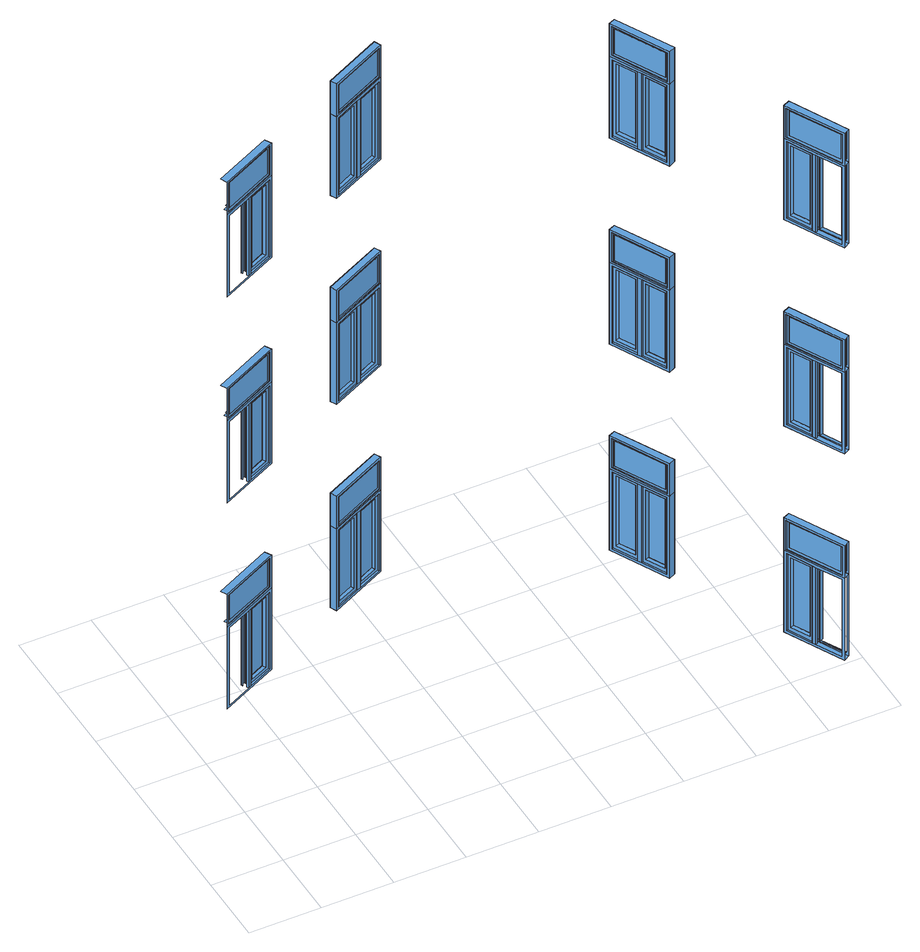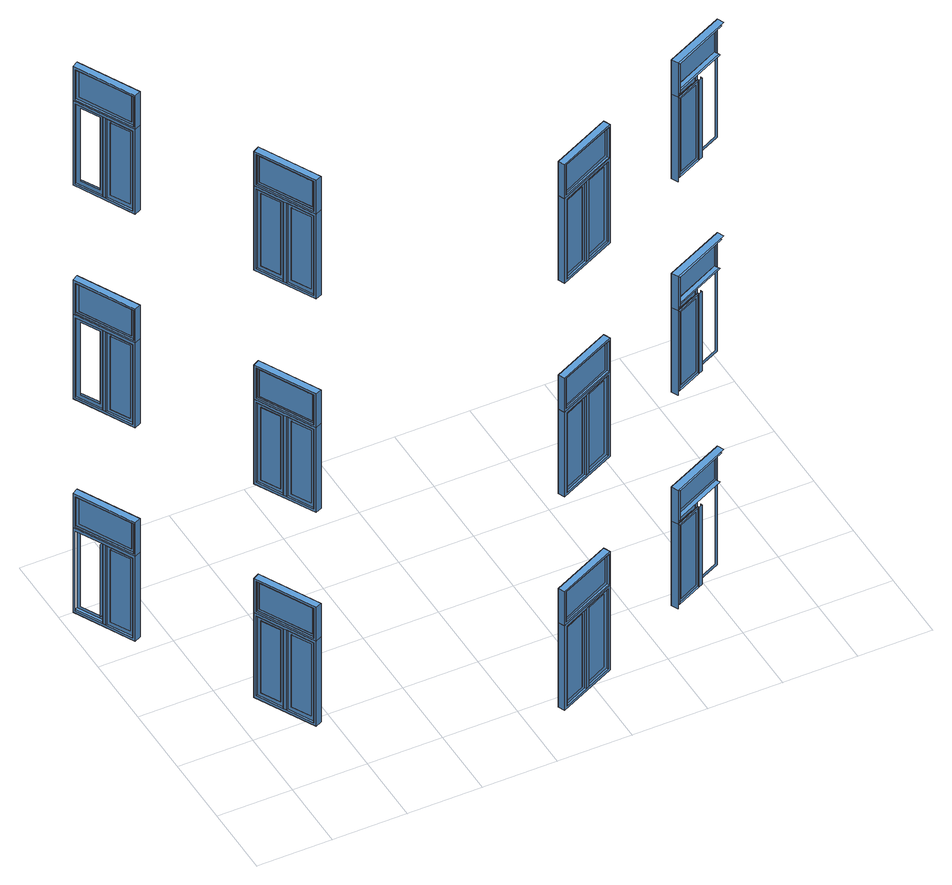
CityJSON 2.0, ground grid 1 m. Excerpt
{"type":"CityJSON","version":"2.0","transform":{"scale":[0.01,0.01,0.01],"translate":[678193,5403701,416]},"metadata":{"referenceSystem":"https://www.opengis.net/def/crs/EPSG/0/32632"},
"CityObjects":{
"building1":{"type":"Building","attributes":{"measuredHeight":16.21},"geometry":[{"type":"MultiSurface","lod":"3","boundaries":[[[0,1,2,3],[4,5,6,7,8,9,10,11]],[[3,0,12,13],[14,15,16,17]],[[18,19,20,21],[22,23,24,25,26,27,28,29]],[[21,18,30,31],[32,33,34,35]],[[36,37,38,39],[40,41,42,43,44,45,46,47]],[[39,36,48,49],[50,51,52,53]],[[54,55,56,57],[58,59,60,61]],[[62,63,64,65],[66,67,68,69]],[[70,71,72,73],[74,75,76,77]],[[78,68,67,79]],[[80,76,75,81]],[[54,55,16,15]],[[62,63,34,33]],[[70,71,52,51]],[[61,60,59,58]],[[69,68,67,66]],[[77,76,75,74]],[[82,83,84,85]],[[86,87,88,89]],[[90,91,92,93]],[[8,94,95,5]],[[26,96,97,23]],[[44,98,99,41]],[[100,101,85,84]],[[102,103,89,88]],[[104,105,93,92]],[[5,4,9,8]],[[23,22,27,26]],[[41,40,45,44]],[[106,107,101,100]],[[108,109,103,102]],[[110,111,105,104]],[[4,112,113,9]],[[22,114,115,27]],[[40,116,117,45]],[[118,119,120,121]],[[122,123,124,125]],[[126,127,128,129]],[[130,58,61,131]],[[132,66,69,133]],[[134,74,77,135]],[[136,137,138,139]],[[140,141,142,143]],[[144,145,146,147]],[[148,149,57,56]],[[150,151,65,64]],[[152,153,73,72]],[[154,13,12,155]],[[156,31,30,157]],[[158,49,48,159]],[[56,57,14,17]],[[64,65,32,35]],[[72,73,50,53]],[[107,160,161,101]],[[109,162,163,103]],[[111,164,165,105]],[[166,160,107,106],[167,168,121,120]],[[169,162,109,108],[170,171,125,124]],[[172,164,111,110],[173,174,129,128]],[[175,176,113,112],[119,177,178,118]],[[179,180,115,114],[123,181,182,122]],[[183,184,117,116],[127,185,186,126]],[[4,11,175,112]],[[22,29,179,114]],[[40,47,183,116]],[[120,167,168,121]],[[124,170,171,125]],[[128,173,174,129]],[[119,177,167,120]],[[123,181,170,124]],[[127,185,173,128]],[[178,118,121,168]],[[182,122,125,171]],[[186,126,129,174]],[[166,106,100,187]],[[169,108,102,188]],[[172,110,104,189]],[[10,9,113,176]],[[28,27,115,180]],[[46,45,117,184]],[[177,178,168,167]],[[181,182,171,170]],[[185,186,174,173]],[[131,61,60,190]],[[133,69,68,78]],[[135,77,76,80]],[[160,166,187,161]],[[162,169,188,163]],[[164,172,189,165]],[[148,136,139,191]],[[150,140,143,192]],[[152,144,147,193]],[[11,10,176,175]],[[29,28,180,179]],[[47,46,184,183]],[[136,148,56,55]],[[140,150,64,63]],[[144,152,72,71]],[[55,56,17,16]],[[63,64,35,34]],[[71,72,53,52]],[[155,12,0,194]],[[157,30,18,195]],[[159,48,36,196]],[[194,197,1,0]],[[195,198,19,18]],[[196,199,37,36]],[[200,201,202,203]],[[204,205,206,207]],[[208,209,210,211]],[[212,200,201,213]],[[214,204,205,215]],[[216,208,209,217]],[[218,219,220,221]],[[222,223,224,225]],[[226,227,228,229]],[[230,231,232,233]],[[234,235,236,237]],[[238,239,240,241]],[[219,218,242,243]],[[223,222,244,245]],[[227,226,246,247]],[[248,249,243,242]],[[250,251,245,244]],[[252,253,247,246]],[[254,255,256,257]],[[258,259,260,261]],[[262,263,264,265]],[[266,267,268,269]],[[270,271,272,273]],[[274,275,276,277]],[[231,278,279,232]],[[235,280,281,236]],[[239,282,283,240]],[[256,284,285,257],[286,287,288,289]],[[260,290,291,261],[292,293,294,295]],[[264,296,297,265],[298,299,300,301]],[[255,302,284,256]],[[259,303,290,260]],[[263,304,296,264]],[[305,306,307,308]],[[309,310,311,312]],[[313,314,315,316]],[[287,286,307,308]],[[293,292,311,312]],[[299,298,315,316]],[[317,230,233,318]],[[319,234,237,320]],[[321,238,241,322]],[[278,231,230,317],[305,306,307,308]],[[280,235,234,319],[309,310,311,312]],[[282,239,238,321],[313,314,315,316]],[[323,254,257,285]],[[324,258,261,291]],[[325,262,265,297]],[[326,327,212,200],[232,279,328,329,330,331,318,233]],[[203,332,326,200],[220,333,334,221]],[[335,336,214,204],[236,281,337,338,339,340,320,237]],[[207,341,335,204],[224,342,343,225]],[[344,345,216,208],[240,283,346,347,348,349,322,241]],[[211,350,344,208],[228,351,352,229]],[[326,353,201,200]],[[213,354,327,212]],[[335,355,205,204]],[[215,356,336,214]],[[344,357,209,208]],[[217,358,345,216]],[[219,359,333,220]],[[223,360,342,224]],[[227,361,351,228]],[[218,362,359,219],[269,266,363,364]],[[222,365,360,223],[273,270,366,367]],[[226,368,361,227],[277,274,369,370]],[[353,354,213,201],[371,302,255,254,323,372,373,374]],[[201,353,375,202],[249,248,376,377]],[[355,356,215,205],[378,303,259,258,324,379,380,381]],[[205,355,382,206],[251,250,383,384]],[[357,358,217,209],[385,304,263,262,325,386,387,388]],[[209,357,389,210],[253,252,390,391]],[[218,362,392,242]],[[222,365,393,244]],[[226,368,394,246]],[[364,363,266,269]],[[367,366,270,273]],[[370,369,274,277]],[[242,392,395,243],[268,267,396,397]],[[244,393,398,245],[272,271,399,400]],[[246,394,401,247],[276,275,402,403]],[[363,396,267,266]],[[366,399,271,270]],[[369,402,275,274]],[[242,392,376,248]],[[244,393,383,250]],[[246,394,390,252]],[[288,287,308,305]],[[294,293,312,309]],[[300,299,316,313]],[[397,396,267,268]],[[400,399,271,272]],[[403,402,275,276]],[[278,317,318,279]],[[280,319,320,281]],[[282,321,322,283]],[[323,285,284,302]],[[324,291,290,303]],[[325,297,296,304]],[[331,328,279,318]],[[340,337,281,320]],[[349,346,283,322]],[[302,371,372,323]],[[303,378,379,324]],[[304,385,386,325]],[[404,405,328,331]],[[406,407,337,340]],[[408,409,346,349]],[[371,410,411,372]],[[378,412,413,379]],[[385,414,415,386]],[[416,417,418,419]],[[420,421,422,423]],[[424,425,426,427]],[[269,268,397,364]],[[273,272,400,367]],[[277,276,403,370]],[[362,218,221,334]],[[365,222,225,343]],[[368,226,229,352]],[[359,219,243,395]],[[360,223,245,398]],[[361,227,247,401]],[[203,202,375,332]],[[207,206,382,341]],[[211,210,389,350]],[[395,243,249,377]],[[398,245,251,384]],[[401,247,253,391]],[[405,428,329,328]],[[407,429,338,337]],[[409,430,347,346]],[[431,428,405,404],[432,433,419,418]],[[434,429,407,406],[435,436,423,422]],[[437,430,409,408],[438,439,427,426]],[[440,441,411,410],[417,442,443,416]],[[444,445,413,412],[421,446,447,420]],[[448,449,415,414],[425,450,451,424]],[[371,374,440,410]],[[378,381,444,412]],[[385,388,448,414]],[[418,432,433,419]],[[422,435,436,423]],[[426,438,439,427]],[[417,442,432,418]],[[421,446,435,422]],[[425,450,438,426]],[[443,416,419,433]],[[447,420,423,436]],[[451,424,427,439]],[[431,404,331,330]],[[434,406,340,339]],[[437,408,349,348]],[[373,372,411,441]],[[380,379,413,445]],[[387,386,415,449]],[[442,443,433,432]],[[446,447,436,435]],[[450,451,439,438]],[[364,397,396,363]],[[367,400,399,366]],[[370,403,402,369]],[[428,431,330,329]],[[429,434,339,338]],[[430,437,348,347]],[[359,362,334,333]],[[360,365,343,342]],[[361,368,352,351]],[[374,373,441,440]],[[381,380,445,444]],[[388,387,449,448]],[[362,359,395,392]],[[365,360,398,393]],[[368,361,401,394]],[[392,395,377,376]],[[393,398,384,383]],[[394,401,391,390]],[[332,375,353,326]],[[341,382,355,335]],[[350,389,357,344]],[[326,327,354,353]],[[335,336,356,355]],[[344,345,358,357]],[[452,453,454,455]],[[456,457,458,459]],[[460,461,462,463]],[[464,465,466,467]],[[468,469,470,471]],[[472,473,474,475]],[[476,477,478,479]],[[480,481,482,483]],[[484,485,486,487]],[[488,489,455,454]],[[490,491,459,458]],[[492,493,463,462]],[[465,494,495,466]],[[469,496,497,470]],[[473,498,499,474]],[[466,495,500,467],[501,502,503,504]],[[470,497,505,471],[506,507,508,509]],[[474,499,510,475],[511,512,513,514]],[[477,478,515,516]],[[481,482,517,518]],[[485,486,519,520]],[[521,522,523,524]],[[525,526,527,528]],[[529,530,531,532]],[[533,464,467,500]],[[534,468,471,505]],[[535,472,475,510]],[[478,536,537,515],[453,452,538,539]],[[482,540,541,517],[457,456,542,543]],[[486,544,545,519],[461,460,546,547]],[[536,548,479,478],[549,494,465,464,533,550,551,552]],[[540,553,483,482],[554,496,469,468,534,555,556,557]],[[544,558,487,486],[559,498,473,472,535,560,561,562]],[[455,563,538,452]],[[459,564,542,456]],[[463,565,546,460]],[[455,563,566,454],[523,522,567,568]],[[459,564,569,458],[527,526,570,571]],[[463,565,572,462],[531,530,573,574]],[[568,567,522,523]],[[571,570,526,527]],[[574,573,530,531]],[[494,549,550,533]],[[496,554,555,534]],[[498,559,560,535]],[[533,500,495,494]],[[534,505,497,496]],[[535,510,499,498]],[[549,575,576,550]],[[554,577,578,555]],[[559,579,580,560]],[[489,488,581,582]],[[491,490,583,584]],[[493,492,585,586]],[[587,588,589,590]],[[591,592,593,594]],[[595,596,597,598]],[[566,454,453,539]],[[569,458,457,543]],[[572,462,461,547]],[[502,501,599,600]],[[507,506,601,602]],[[512,511,603,604]],[[489,605,563,455]],[[491,606,564,459]],[[493,607,565,463]],[[608,567,522,521]],[[609,570,526,525]],[[610,573,530,529]],[[611,612,599,600]],[[613,614,601,602]],[[615,616,603,604]],[[503,502,600,611]],[[508,507,602,613]],[[513,512,604,615]],[[617,588,587,618],[611,612,599,600]],[[619,592,591,620],[613,614,601,602]],[[621,596,595,622],[615,616,603,604]],[[588,617,623,589]],[[592,619,624,593]],[[596,621,625,597]],[[626,536,478,477]],[[627,540,482,481]],[[628,544,486,485]],[[479,548,629,476]],[[483,553,630,480]],[[487,558,631,484]],[[549,552,632,575]],[[554,557,633,577]],[[559,562,634,579]],[[635,488,454,566]],[[636,490,458,569]],[[637,492,462,572]],[[632,638,576,575],[639,640,641,642]],[[633,643,578,577],[644,645,646,647]],[[634,648,580,579],[649,650,651,652]],[[618,587,590,653]],[[620,591,594,654]],[[622,595,598,655]],[[489,605,635,488],[524,521,608,656]],[[491,606,636,490],[528,525,609,657]],[[493,607,637,492],[532,529,610,658]],[[551,550,576,638]],[[556,555,578,643]],[[561,560,580,648]],[[656,608,521,524]],[[657,609,525,528]],[[658,610,529,532]],[[524,523,568,656]],[[528,527,571,657]],[[532,531,574,658]],[[642,639,659,660]],[[647,644,661,662]],[[652,649,663,664]],[[488,635,665,581]],[[490,636,666,583]],[[492,637,667,585]],[[516,515,537,668]],[[518,517,541,669]],[[520,519,545,670]],[[563,566,539,538]],[[564,569,543,542]],[[565,572,547,546]],[[626,629,476,477],[589,623,671,672,673,674,653,590]],[[516,668,626,477],[581,665,675,582]],[[627,630,480,481],[593,624,676,677,678,679,654,594]],[[518,669,627,481],[583,666,680,584]],[[628,631,484,485],[597,625,681,682,683,684,655,598]],[[520,670,628,485],[585,667,685,586]],[[617,618,653,623]],[[619,620,654,624]],[[621,622,655,625]],[[552,551,638,632]],[[557,556,643,633]],[[562,561,648,634]],[[639,640,686,659]],[[644,645,687,661]],[[649,650,688,663]],[[689,690,671,674]],[[691,692,676,679]],[[693,694,681,684]],[[674,671,623,653]],[[679,676,624,654]],[[684,681,625,655]],[[641,642,660,695]],[[646,647,662,696]],[[651,652,664,697]],[[605,489,582,675]],[[606,491,584,680]],[[607,493,586,685]],[[698,699,690,689],[686,695,660,659]],[[700,701,692,691],[687,696,662,661]],[[702,703,694,693],[688,697,664,663]],[[659,686,695,660]],[[661,687,696,662]],[[663,688,697,664]],[[605,635,566,563]],[[606,636,569,564]],[[607,637,572,565]],[[656,568,567,608]],[[657,571,570,609]],[[658,574,573,610]],[[640,641,695,686]],[[645,646,696,687]],[[650,651,697,688]],[[626,629,548,536]],[[627,630,553,540]],[[628,631,558,544]],[[690,699,672,671]],[[692,701,677,676]],[[694,703,682,681]],[[698,689,674,673]],[[700,691,679,678]],[[702,693,684,683]],[[668,537,536,626]],[[669,541,540,627]],[[670,545,544,628]],[[699,698,673,672]],[[701,700,678,677]],[[703,702,683,682]],[[635,605,675,665]],[[636,606,680,666]],[[637,607,685,667]],[[704,705,706,707]],[[708,709,710,711]],[[712,713,714,715]],[[716,717,718,719]],[[720,721,722,723]],[[724,725,726,727]],[[728,729,730,731]],[[732,733,734,735]],[[736,737,738,739]],[[740,741,707,706]],[[742,743,711,710]],[[744,745,715,714]],[[717,746,747,718]],[[721,748,749,722]],[[725,750,751,726]],[[718,747,752,719],[753,754,755,756]],[[722,749,757,723],[758,759,760,761]],[[726,751,762,727],[763,764,765,766]],[[729,730,767,768]],[[733,734,769,770]],[[737,738,771,772]],[[773,774,775,776]],[[777,778,779,780]],[[781,782,783,784]],[[785,716,719,752]],[[786,720,723,757]],[[787,724,727,762]],[[788,789,731,730],[790,746,717,716,785,791,792,793]],[[794,795,735,734],[796,748,721,720,786,797,798,799]],[[800,801,739,738],[802,750,725,724,787,803,804,805]],[[730,788,806,767],[705,704,807,808]],[[734,794,809,769],[709,708,810,811]],[[738,800,812,771],[713,712,813,814]],[[707,815,807,704]],[[711,816,810,708]],[[715,817,813,712]],[[707,815,818,706],[775,774,819,820]],[[711,816,821,710],[779,778,822,823]],[[715,817,824,714],[783,782,825,826]],[[820,819,774,775]],[[823,822,778,779]],[[826,825,782,783]],[[746,790,791,785]],[[748,796,797,786]],[[750,802,803,787]],[[785,752,747,746]],[[786,757,749,748]],[[787,762,751,750]],[[790,827,828,791]],[[796,829,830,797]],[[802,831,832,803]],[[741,740,833,834]],[[743,742,835,836]],[[745,744,837,838]],[[839,840,841,842]],[[843,844,845,846]],[[847,848,849,850]],[[818,706,705,808]],[[821,710,709,811]],[[824,714,713,814]],[[754,753,851,852]],[[759,758,853,854]],[[764,763,855,856]],[[741,857,815,707]],[[743,858,816,711]],[[745,859,817,715]],[[860,819,774,773]],[[861,822,778,777]],[[862,825,782,781]],[[863,864,851,852]],[[865,866,853,854]],[[867,868,855,856]],[[755,754,852,863]],[[760,759,854,865]],[[765,764,856,867]],[[869,840,839,870],[863,864,851,852]],[[871,844,843,872],[865,866,853,854]],[[873,848,847,874],[867,868,855,856]],[[731,789,875,728]],[[735,795,876,732]],[[739,801,877,736]],[[878,788,730,729]],[[879,794,734,733]],[[880,800,738,737]],[[840,869,881,841]],[[844,871,882,845]],[[848,873,883,849]],[[884,740,706,818]],[[885,742,710,821]],[[886,744,714,824]],[[870,839,842,887]],[[872,843,846,888]],[[874,847,850,889]],[[741,857,884,740],[776,773,860,890]],[[743,858,885,742],[780,777,861,891]],[[745,859,886,744],[784,781,862,892]],[[890,860,773,776]],[[891,861,777,780]],[[892,862,781,784]],[[776,775,820,890]],[[780,779,823,891]],[[784,783,826,892]],[[893,894,895,896]],[[897,898,899,900]],[[901,902,903,904]],[[740,884,905,833]],[[742,885,906,835]],[[744,886,907,837]],[[768,767,806,908]],[[770,769,809,909]],[[772,771,812,910]],[[878,875,728,729],[841,881,911,912,913,914,887,842]],[[768,908,878,729],[833,905,915,834]],[[879,876,732,733],[845,882,916,917,918,919,888,846]],[[770,909,879,733],[835,906,920,836]],[[880,877,736,737],[849,883,921,922,923,924,889,850]],[[772,910,880,737],[837,907,925,838]],[[869,870,887,881]],[[871,872,888,882]],[[873,874,889,883]],[[926,927,911,914]],[[928,929,916,919]],[[930,931,921,924]],[[914,911,881,887]],[[919,916,882,888]],[[924,921,883,889]],[[857,741,834,915]],[[858,743,836,920]],[[859,745,838,925]],[[932,933,929,928],[934,935,900,899]],[[936,937,931,930],[938,939,904,903]],[[927,940,912,911]],[[929,933,917,916]],[[931,937,922,921]]],"semantics":{"surfaces":[{"type":"Window"}],"values":[0,0,0,0,0,0,0,0,0,0,0,0,0,0,0,0,0,0,0,0,0,0,0,0,0,0,0,0,0,0,0,0,0,0,0,0,0,0,0,0,0,0,0,0,0,0,0,0,0,0,0,0,0,0,0,0,0,0,0,0,0,0,0,0,0,0,0,0,0,0,0,0,0,0,0,0,0,0,0,0,0,0,0,0,0,0,0,0,0,0,0,0,0,0,0,0,0,0,0,0,0,0,0,0,0,0,0,0,0,0,0,0,0,0,0,0,0,0,0,0,0,0,0,0,0,0,0,0,0,0,0,0,0,0,0,0,0,0,0,0,0,0,0,0,0,0,0,0,0,0,0,0,0,0,0,0,0,0,0,0,0,0,0,0,0,0,0,0,0,0,0,0,0,0,0,0,0,0,0,0,0,0,0,0,0,0,0,0,0,0,0,0,0,0,0,0,0,0,0,0,0,0,0,0,0,0,0,0,0,0,0,0,0,0,0,0,0,0,0,0,0,0,0,0,0,0,0,0,0,0,0,0,0,0,0,0,0,0,0,0,0,0,0,0,0,0,0,0,0,0,0,0,0,0,0,0,0,0,0,0,0,0,0,0,0,0,0,0,0,0,0,0,0,0,0,0,0,0,0,0,0,0,0,0,0,0,0,0,0,0,0,0,0,0,0,0,0,0,0,0,0,0,0,0,0,0,0,0,0,0,0,0,0,0,0,0,0,0,0,0,0,0,0,0,0,0,0,0,0,0,0,0,0,0,0,0,0,0,0,0,0,0,0,0,0,0,0,0,0,0,0,0,0,0,0,0,0,0,0,0,0,0,0,0,0,0,0,0,0,0,0,0,0,0,0,0,0,0,0,0,0,0,0,0,0,0,0,0,0,0,0,0,0,0,0,0,0,0,0,0,0,0,0,0,0,0,0,0,0,0,0,0,0,0,0,0,0,0,0,0,0,0,0,0,0,0,0,0,0,0,0,0,0,0,0,0,0,0,0,0,0,0,0,0,0,0,0,0,0,0,0,0,0,0,0,0,0,0,0,0,0,0,0,0,0,0,0,0,0,0,0,0,0,0,0,0,0,0,0,0,0,0,0,0,0,0,0,0,0,0,0,0,0,0,0,0,0,0,0,0,0,0,0,0,0,0,0,0,0,0,0,0,0,0,0,0,0,0,0,0,0,0,0,0,0,0,0,0,0,0,0,0,0,0,0,0,0,0,0,0,0,0,0,0,0,0,0,0,0,0,0,0,0,0,0,0,0,0,0,0,0,0,0,0,0,0,0,0,0,0,0,0,0,0,0,0,0,0,0,0,0,0,0,0,0,0,0,0,0,0,0,0,0,0,0,0,0,0,0,0,0,0,0,0,0,0,0]}}]}
},
"vertices":[
[152,317,141],[152,317,8],[70,278,8],[70,278,141],[113,298,137],[109,296,137],[74,279,137],[74,279,12],[109,296,12],[113,298,12],[148,315,12],[148,315,137],[152,317,194],[70,278,194],[73,279,144],[73,279,191],[149,316,191],[149,316,144],[152,317,476],[152,317,343],[70,278,343],[70,278,476],[113,298,472],[109,296,472],[74,279,472],[74,279,347],[109,296,347],[113,298,347],[148,315,347],[148,315,472],[152,317,529],[70,278,529],[73,279,479],[73,279,526],[149,316,526],[149,316,479],[152,317,811],[152,317,678],[70,278,678],[70,278,811],[113,298,807],[109,296,807],[74,279,807],[74,279,682],[109,296,682],[113,298,682],[148,315,682],[148,315,807],[152,317,864],[70,278,864],[73,279,814],[73,279,861],[149,316,861],[149,316,814],[73,280,191],[148,317,191],[148,317,144],[73,280,144],[76,282,188],[76,282,148],[145,315,148],[145,315,188],[73,280,526],[148,317,526],[148,317,479],[73,280,479],[76,282,523],[76,282,482],[145,315,482],[145,315,523],[73,280,861],[148,317,861],[148,317,814],[73,280,814],[76,282,858],[76,282,818],[145,315,818],[145,315,858],[142,321,482],[73,287,482],[142,321,818],[73,287,818],[105,303,12],[105,303,137],[104,305,137],[104,305,12],[105,303,347],[105,303,472],[104,305,472],[104,305,347],[105,303,682],[105,303,807],[104,305,807],[104,305,682],[108,299,12],[108,299,137],[108,299,347],[108,299,472],[108,299,682],[108,299,807],[109,307,137],[109,307,12],[109,307,472],[109,307,347],[109,307,807],[109,307,682],[110,305,137],[110,305,12],[110,305,472],[110,305,347],[110,305,807],[110,305,682],[112,301,137],[112,301,12],[112,301,472],[112,301,347],[112,301,807],[112,301,682],[117,303,131],[117,303,17],[114,307,17],[114,307,131],[117,303,466],[117,303,352],[114,307,352],[114,307,466],[117,303,801],[117,303,687],[114,307,687],[114,307,801],[73,287,188],[142,321,188],[73,287,523],[142,321,523],[73,287,858],[142,321,858],[145,322,191],[70,286,191],[69,288,191],[144,325,191],[145,322,526],[70,286,526],[69,288,526],[144,325,526],[145,322,861],[70,286,861],[69,288,861],[144,325,861],[145,322,144],[70,286,144],[145,322,479],[70,286,479],[145,322,814],[70,286,814],[66,287,194],[147,326,194],[66,287,529],[147,326,529],[66,287,864],[147,326,864],[145,322,12],[144,324,12],[145,322,347],[144,324,347],[145,322,682],[144,324,682],[145,322,137],[140,320,17],[140,320,131],[145,322,472],[140,320,352],[140,320,466],[145,322,807],[140,320,687],[140,320,801],[147,317,137],[147,317,12],[143,315,17],[143,315,131],[147,317,472],[147,317,347],[143,315,352],[143,315,466],[147,317,807],[147,317,682],[143,315,687],[143,315,801],[144,324,137],[144,324,472],[144,324,807],[142,321,148],[144,325,144],[144,325,479],[144,325,814],[147,326,141],[147,326,476],[147,326,811],[147,326,8],[147,326,343],[147,326,678],[269,385,141],[273,376,141],[273,376,194],[269,385,194],[269,385,476],[273,376,476],[273,376,529],[269,385,529],[269,385,811],[273,376,811],[273,376,864],[269,385,864],[269,385,8],[273,376,8],[269,385,343],[273,376,343],[269,385,678],[273,376,678],[273,384,191],[273,384,144],[271,386,144],[271,386,191],[273,384,526],[273,384,479],[271,386,479],[271,386,526],[273,384,861],[273,384,814],[271,386,814],[271,386,861],[273,384,137],[273,384,12],[272,386,12],[272,386,137],[273,384,472],[273,384,347],[272,386,347],[272,386,472],[273,384,807],[273,384,682],[272,386,682],[272,386,807],[275,378,191],[275,378,144],[275,378,526],[275,378,479],[275,378,861],[275,378,814],[276,377,191],[276,377,144],[276,377,526],[276,377,479],[276,377,861],[276,377,814],[276,377,12],[276,377,137],[275,379,137],[275,379,12],[276,377,347],[276,377,472],[275,379,472],[275,379,347],[276,377,682],[276,377,807],[275,379,807],[275,379,682],[276,385,148],[278,379,148],[278,379,188],[276,385,188],[276,385,482],[278,379,482],[278,379,523],[276,385,523],[276,385,818],[278,379,818],[278,379,858],[276,385,858],[308,401,12],[307,403,12],[308,401,347],[307,403,347],[308,401,682],[307,403,682],[310,396,137],[310,396,12],[280,382,17],[306,394,17],[306,394,131],[280,382,131],[310,396,472],[310,396,347],[280,382,352],[306,394,352],[306,394,466],[280,382,466],[310,396,807],[310,396,682],[280,382,687],[306,394,687],[306,394,801],[280,382,801],[311,394,137],[311,394,472],[311,394,807],[304,399,131],[278,386,131],[278,386,17],[304,399,17],[304,399,466],[278,386,466],[278,386,352],[304,399,352],[304,399,801],[278,386,801],[278,386,687],[304,399,687],[308,401,137],[307,403,137],[308,401,472],[307,403,472],[308,401,807],[307,403,807],[311,394,12],[311,394,347],[311,394,682],[350,424,141],[350,424,8],[311,405,12],[346,422,12],[346,422,137],[311,405,137],[350,424,194],[347,422,144],[347,422,191],[350,424,476],[350,424,343],[311,405,347],[346,422,347],[346,422,472],[311,405,472],[350,424,529],[347,422,479],[347,422,526],[350,424,811],[350,424,678],[311,405,682],[346,422,682],[346,422,807],[311,405,807],[350,424,864],[347,422,814],[347,422,861],[354,415,141],[354,415,8],[354,415,476],[354,415,343],[354,415,811],[354,415,678],[348,420,144],[348,420,479],[348,420,814],[348,420,191],[345,419,148],[345,419,188],[348,420,526],[345,419,482],[345,419,523],[348,420,861],[345,419,818],[345,419,858],[316,396,137],[316,396,12],[351,413,12],[351,413,137],[354,415,194],[351,413,191],[351,413,144],[316,396,472],[316,396,347],[351,413,347],[351,413,472],[354,415,529],[351,413,526],[351,413,479],[316,396,807],[316,396,682],[351,413,682],[351,413,807],[354,415,864],[351,413,861],[351,413,814],[351,414,191],[351,414,526],[351,414,861],[351,414,144],[348,413,148],[348,413,188],[351,414,479],[348,413,482],[348,413,523],[351,414,814],[348,413,818],[348,413,858],[313,403,137],[313,403,12],[313,403,472],[313,403,347],[313,403,807],[313,403,682],[315,399,137],[315,399,12],[315,399,472],[315,399,347],[315,399,807],[315,399,682],[319,401,131],[319,401,17],[317,405,17],[317,405,131],[319,401,466],[319,401,352],[317,405,352],[317,405,466],[319,401,801],[319,401,687],[317,405,687],[317,405,801],[347,420,12],[347,420,347],[347,420,682],[347,420,137],[343,418,17],[343,418,131],[347,420,472],[343,418,352],[343,418,466],[347,420,807],[343,418,687],[343,418,801],[350,415,137],[350,415,12],[345,413,17],[345,413,131],[350,415,472],[350,415,347],[345,413,352],[345,413,466],[350,415,807],[350,415,682],[345,413,687],[345,413,801],[618,311,197],[618,311,150],[619,311,150],[619,311,197],[618,311,532],[618,311,485],[619,311,485],[619,311,532],[618,311,867],[618,311,820],[619,311,820],[619,311,867],[618,310,18],[618,310,143],[620,312,143],[620,312,18],[618,310,353],[618,310,478],[620,312,478],[620,312,353],[618,310,688],[618,310,813],[620,312,813],[620,312,688],[625,318,14],[625,318,147],[616,314,147],[616,314,14],[625,318,349],[625,318,482],[616,314,482],[616,314,349],[625,318,684],[625,318,817],[616,314,817],[616,314,684],[624,314,150],[624,314,197],[624,314,485],[624,314,532],[624,314,820],[624,314,867],[635,276,143],[638,277,143],[635,276,478],[638,277,478],[635,276,813],[638,277,813],[638,277,18],[622,307,24],[635,281,24],[635,281,137],[622,307,137],[638,277,353],[622,307,358],[635,281,358],[635,281,472],[622,307,472],[638,277,688],[622,307,694],[635,281,694],[635,281,807],[622,307,807],[616,314,200],[625,318,200],[616,314,535],[625,318,535],[616,314,870],[625,318,870],[626,311,154],[620,308,154],[620,308,194],[626,311,194],[626,311,488],[620,308,488],[620,308,529],[626,311,529],[626,311,824],[620,308,824],[620,308,864],[626,311,864],[635,276,18],[635,276,353],[635,276,688],[657,233,147],[657,233,200],[655,236,197],[655,236,150],[657,233,482],[657,233,535],[655,236,532],[655,236,485],[657,233,817],[657,233,870],[655,236,867],[655,236,820],[657,233,14],[638,271,143],[638,271,18],[655,237,18],[655,237,143],[657,233,349],[638,271,478],[638,271,353],[655,237,353],[655,237,478],[657,233,684],[638,271,813],[638,271,688],[655,237,688],[655,237,813],[656,237,197],[656,237,532],[656,237,867],[656,237,150],[655,240,154],[655,240,194],[656,237,485],[655,240,488],[655,240,529],[656,237,820],[655,240,824],[655,240,864],[640,272,143],[640,272,18],[640,272,478],[640,272,353],[640,272,813],[640,272,688],[627,315,150],[627,315,197],[627,315,485],[627,315,532],[627,315,820],[627,315,867],[625,314,143],[625,314,18],[627,315,18],[627,315,143],[625,314,478],[625,314,353],[627,315,353],[627,315,478],[625,314,813],[625,314,688],[627,315,688],[627,315,813],[627,309,24],[640,284,24],[627,309,358],[640,284,358],[627,309,694],[640,284,694],[662,240,197],[662,240,532],[662,240,867],[661,243,154],[661,243,488],[661,243,824],[640,284,137],[627,309,137],[640,284,472],[627,309,472],[640,284,807],[627,309,807],[642,279,18],[642,279,143],[642,279,353],[642,279,478],[642,279,688],[642,279,813],[644,280,18],[644,280,353],[644,280,688],[666,238,147],[666,238,482],[666,238,817],[666,238,14],[666,238,349],[666,238,684],[657,238,143],[657,238,478],[657,238,813],[662,240,150],[662,240,485],[662,240,820],[657,238,18],[642,268,24],[655,242,24],[655,242,137],[642,268,137],[657,238,353],[642,268,358],[655,242,358],[655,242,472],[642,268,472],[657,238,688],[642,268,694],[655,242,694],[655,242,807],[642,268,807],[644,280,143],[644,280,478],[644,280,813],[661,243,194],[661,243,529],[661,243,864],[647,270,24],[647,270,137],[647,270,358],[647,270,472],[647,270,694],[647,270,807],[664,241,150],[664,241,485],[664,241,820],[666,238,200],[666,238,535],[666,238,870],[647,276,18],[664,241,18],[664,241,143],[647,276,143],[664,241,197],[647,276,353],[664,241,353],[664,241,478],[647,276,478],[664,241,532],[647,276,688],[664,241,688],[664,241,813],[647,276,813],[664,241,867],[660,245,24],[660,245,358],[660,245,694],[644,275,143],[644,275,18],[644,275,478],[644,275,353],[644,275,813],[644,275,688],[660,245,137],[660,245,472],[660,245,807],[662,240,143],[662,240,18],[662,240,478],[662,240,353],[662,240,813],[662,240,688],[735,78,197],[735,78,150],[736,78,150],[736,78,197],[735,78,532],[735,78,485],[736,78,485],[736,78,532],[735,78,867],[735,78,820],[736,78,820],[736,78,867],[736,78,18],[736,78,143],[738,79,143],[738,79,18],[736,78,353],[736,78,478],[738,79,478],[738,79,353],[736,78,688],[736,78,813],[738,79,813],[738,79,688],[743,85,14],[743,85,147],[734,81,147],[734,81,14],[743,85,349],[743,85,482],[734,81,482],[734,81,349],[743,85,684],[743,85,817],[734,81,817],[734,81,684],[742,81,150],[742,81,197],[742,81,485],[742,81,532],[742,81,820],[742,81,867],[753,43,143],[755,44,143],[753,43,478],[755,44,478],[753,43,813],[755,44,813],[755,44,18],[740,74,24],[753,48,24],[753,48,137],[740,74,137],[755,44,353],[740,74,358],[753,48,358],[753,48,472],[740,74,472],[755,44,688],[740,74,694],[753,48,694],[753,48,807],[740,74,807],[734,81,200],[743,85,200],[734,81,535],[743,85,535],[734,81,870],[743,85,870],[744,78,154],[738,75,154],[738,75,194],[744,78,194],[744,78,488],[738,75,488],[738,75,529],[744,78,529],[744,78,824],[738,75,824],[738,75,864],[744,78,864],[753,43,18],[753,43,353],[753,43,688],[775,0,147],[775,0,14],[755,38,143],[755,38,18],[773,4,18],[773,4,143],[775,0,482],[775,0,349],[755,38,478],[755,38,353],[773,4,353],[773,4,478],[775,0,817],[775,0,684],[755,38,813],[755,38,688],[773,4,688],[773,4,813],[775,0,200],[773,3,197],[773,3,150],[775,0,535],[773,3,532],[773,3,485],[775,0,870],[773,3,867],[773,3,820],[774,4,197],[774,4,532],[774,4,867],[774,4,150],[773,7,154],[773,7,194],[774,4,485],[773,7,488],[773,7,529],[774,4,820],[773,7,824],[773,7,864],[758,39,143],[758,39,18],[758,39,478],[758,39,353],[758,39,813],[758,39,688],[744,83,150],[744,83,197],[744,83,485],[744,83,532],[744,83,820],[744,83,867],[742,81,143],[742,81,18],[745,82,18],[745,82,143],[742,81,478],[742,81,353],[745,82,353],[745,82,478],[742,81,813],[742,81,688],[745,82,688],[745,82,813],[745,76,24],[758,51,24],[745,76,358],[758,51,358],[745,76,694],[758,51,694],[780,7,197],[780,7,532],[780,7,867],[778,10,154],[778,10,488],[778,10,824],[758,51,137],[745,76,137],[758,51,472],[745,76,472],[758,51,807],[745,76,807],[760,46,18],[760,46,143],[760,46,353],[760,46,478],[760,46,688],[760,46,813],[783,5,14],[783,5,349],[783,5,684],[783,5,147],[783,5,482],[783,5,817],[762,47,18],[762,47,353],[762,47,688],[780,7,150],[780,7,485],[780,7,820],[762,47,143],[762,47,478],[762,47,813],[778,10,194],[778,10,529],[778,10,864],[760,35,137],[760,35,24],[764,37,24],[764,37,137],[760,35,472],[760,35,358],[764,37,358],[764,37,472],[760,35,807],[760,35,694],[764,37,694],[764,37,807],[782,8,150],[782,8,485],[782,8,820],[783,5,200],[783,5,535],[783,5,870],[764,43,18],[782,8,18],[782,8,143],[764,43,143],[782,8,197],[764,43,353],[782,8,353],[782,8,478],[764,43,478],[782,8,532],[764,43,688],[782,8,688],[782,8,813],[764,43,813],[782,8,867],[762,42,143],[762,42,18],[762,42,478],[762,42,353],[762,42,813],[762,42,688],[780,7,478],[780,7,353],[777,12,358],[777,12,472],[780,7,813],[780,7,688],[777,12,694],[777,12,807],[780,7,18]
]}
